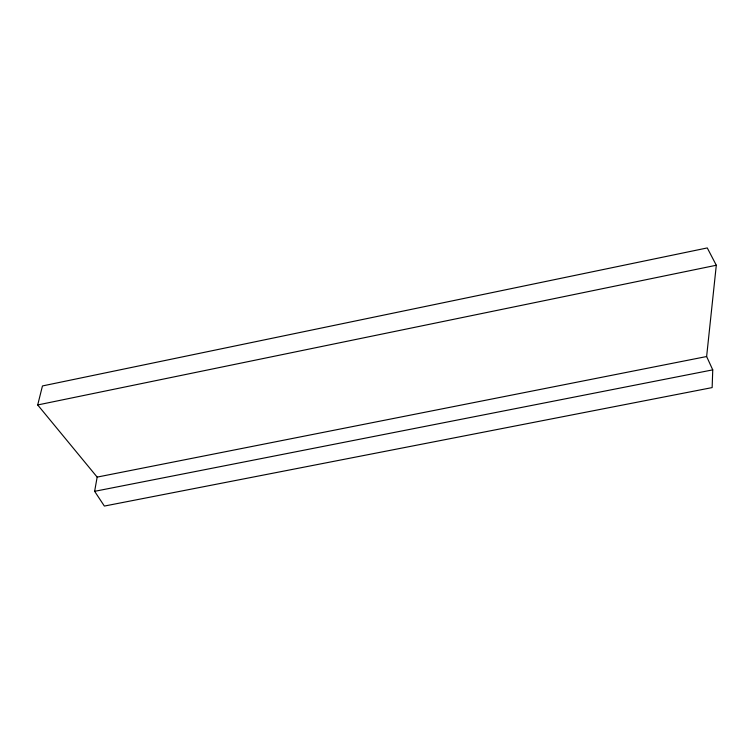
<?xml version="1.0" encoding="UTF-8"?>
<svg xmlns="http://www.w3.org/2000/svg" width="754" height="754" viewBox="0 0 754 754"><rect width="100%" height="100%" fill="white"/><g stroke="black" fill="none" stroke-linecap="round" stroke-linejoin="round"><path stroke-width="1.13" d="M712.747 369.865L712.144 387.594L104.363 506.066L94.636 491.325L97.153 477.103L37.7 404.955L42.46 385.944L707.271 247.934L716.3 265.248L706.63 356.529L712.747 369.865L94.636 491.325M37.7 404.955L716.3 265.248M97.153 477.103L706.63 356.529"/></g></svg>
